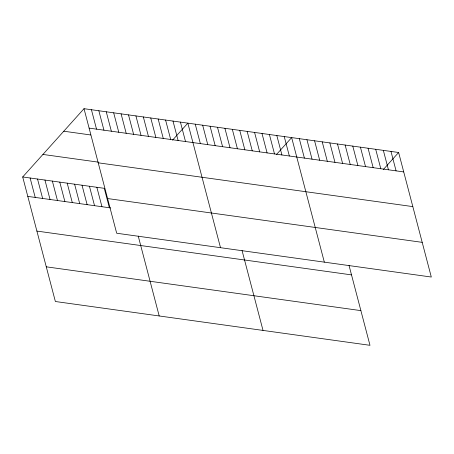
<?xml version="1.0" encoding="UTF-8"?>
<svg xmlns="http://www.w3.org/2000/svg" width="454" height="454" viewBox="0 0 454 454"><rect width="100%" height="100%" fill="white"/><g stroke="black" fill="none" stroke-linecap="round" stroke-linejoin="round"><path stroke-width="0.68" d="M349.03 265.425L369.987 345.312L55.371 301.507L22.7 176.964L84.013 108.688L398.629 152.493L431.3 277.036L116.684 233.237L84.013 108.688M172.548 140.167L187.837 123.148L220.508 247.691M276.373 154.621L291.655 137.602L324.332 262.145M383.341 169.518L398.629 152.493M89.109 128.119L403.725 171.924M63.781 131.217L90.749 134.974M42.931 154.434L98.217 162.129M98.212 162.81L412.822 206.61M22.7 176.964L104.272 188.319L109.374 207.75M107.587 198.546L422.197 242.351M27.796 196.395L110.719 207.938M36.899 231.08L351.51 274.886M46.274 266.821L360.89 310.621M390.985 151.432L396.081 170.863M383.346 150.365L388.442 169.796M375.702 149.304L380.804 168.735M368.063 148.237L373.16 167.668M360.425 147.175L365.521 166.607M352.781 146.109L357.883 165.54M345.142 145.047L350.238 164.479M337.504 143.98L342.6 163.412M329.859 142.919L334.961 162.35M322.221 141.858L327.317 161.284M314.582 140.791L319.678 160.222M306.938 139.73L312.034 159.161M299.299 138.663L304.396 158.094M284.244 136.569L289.34 156M276.827 135.536L281.923 154.967M269.409 134.503L274.505 153.934M261.992 133.47L267.094 152.902M254.581 132.437L259.677 151.869M247.163 131.405L252.259 150.836M239.746 130.372L244.842 149.803M232.329 129.339L237.431 148.77M224.917 128.306L230.013 147.737M217.5 127.273L222.596 146.704M210.083 126.24L215.179 145.672M242.061 250.529L263.019 330.416M202.666 125.208L207.762 144.639M195.248 124.18L200.35 143.606M180.42 122.115L185.516 141.546M173.002 121.082L178.099 140.513M165.585 120.049L170.687 139.48M158.174 119.016L163.27 138.447M150.756 117.983L155.853 137.414M143.339 116.95L148.435 136.382M135.922 115.918L141.024 135.349M128.51 114.885L133.607 134.316M121.093 113.852L126.189 133.283M113.676 112.819L118.772 132.25M106.259 111.786L111.355 131.217M138.237 236.074L159.195 315.961M98.841 110.753L103.943 130.185M91.43 109.72L96.526 129.152M96.861 187.286L101.957 206.718M89.444 186.254L94.54 205.685M82.026 185.221L87.123 204.652M74.609 184.188L79.711 203.619M67.198 183.161L72.294 202.586M59.78 182.128L64.877 201.553M52.363 181.095L57.459 200.526M44.946 180.062L50.048 199.493M37.534 179.029L42.631 198.46M30.117 177.996L35.213 197.428"/></g></svg>
